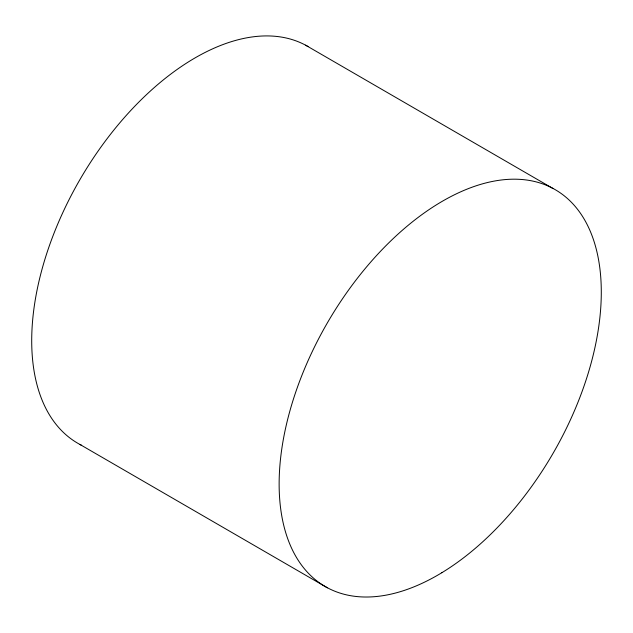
<?xml version="1.0" encoding="UTF-8"?>
<svg xmlns="http://www.w3.org/2000/svg" width="633" height="633" viewBox="0 0 633 633"><rect width="100%" height="100%" fill="white"/><g stroke="black" fill="none" stroke-linecap="round" stroke-linejoin="round"><path stroke-width="0.95" d="M305.581 45.18L553.013 188.515M79.987 444.485L327.419 587.82M81.649 445.347A229.352 130.343 -59.9 0 1 78.152 182.708A229.352 130.343 -59.9 0 1 308.113 46.589M441.826 572.723A229.352 130.343 -59.9 0 0 578.958 211.193A229.352 130.343 -59.9 0 0 299.868 380.599A229.352 130.343 -59.9 0 0 441.826 572.723"/></g></svg>
